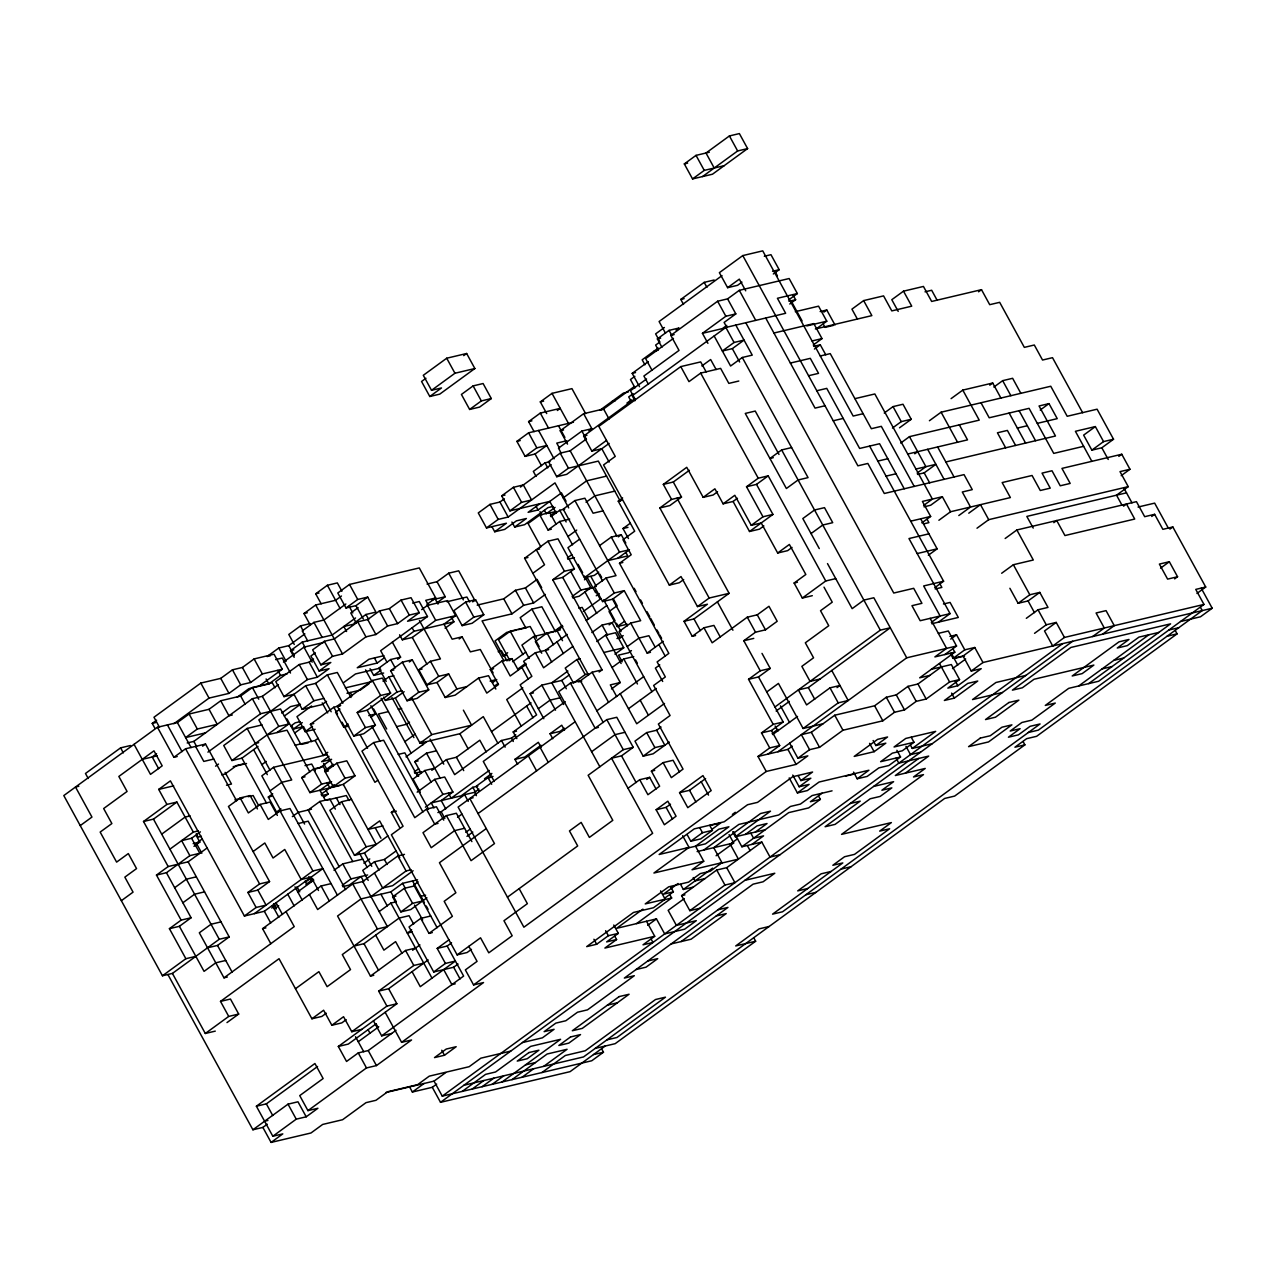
<?xml version="1.0" encoding="UTF-8"?>
<svg xmlns="http://www.w3.org/2000/svg" width="1276" height="1276" viewBox="0 0 1276 1276"><rect width="100%" height="100%" fill="white"/><g stroke="black" fill="none" stroke-linecap="round" stroke-linejoin="round"><path stroke-width="1.5" d="M714.225 168.033L705.995 153.008L729.409 135.942L739.378 133.581L747.608 148.59L712.486 174.206L692.549 178.927L684.319 163.918L696.026 155.369L709.328 152.227M429.789 396.501L439.741 394.14L474.863 368.525L466.649 353.5L446.712 358.221L423.297 375.303L431.527 390.312L441.496 387.952L429.789 396.501L421.559 381.476L425.945 378.27M692.549 178.927L704.256 170.394L724.194 165.673M702.518 176.566L737.64 150.951L747.608 148.59M463.714 355.637L466.649 353.5M431.527 390.312L454.942 373.246L474.863 368.525M473.125 385.894L461.418 394.444L469.632 409.452L479.601 407.092L491.308 398.559L483.094 383.534L473.125 385.894L481.339 400.919L491.308 398.559M469.632 409.452L481.339 400.919M546.702 413.568L540.306 401.892L552.014 393.359L571.951 388.638L585.652 413.663M683.521 304.438L680.794 299.429L704.192 282.363L714.161 280.002M863.134 413.695L853.165 416.056L762.729 250.862L742.791 255.583L719.377 272.665L727.607 287.674L737.576 285.314L741.962 282.124M722.025 275.632L659.102 321.536L665.498 333.211M534.086 431.639L528.599 421.622L540.306 413.089L560.244 408.368L557.309 410.505M664.413 327.485L655.625 333.881L659.277 340.564M525.106 456.377L536.813 447.844L546.782 445.483L535.075 454.017L525.106 456.377L516.892 441.368L528.599 432.819L573.45 422.212M661.925 347.247L657.363 338.906L669.071 330.372L679.039 328.012L676.105 330.149M727.607 287.674L739.314 279.141L745.71 290.816M660.011 341.888L655.625 345.078L658.368 350.087M321.169 603.819L315.682 593.803L327.39 585.269L337.358 582.909L341.92 591.251M648.479 384.363L643.901 376.021L679.023 350.406L670.809 335.381L717.622 301.232L727.591 298.871L739.298 290.338L789.142 278.535L797.356 293.56L788.584 299.956M658.272 348.061L642.179 359.8L644.922 364.808M237.192 697.206L248.9 688.657L258.869 686.297L282.283 669.23L274.053 654.205L254.115 658.926L242.408 667.46L232.455 669.82L220.748 678.369L200.811 683.075L153.981 717.24L159.468 727.24M673.457 338.363L645.656 358.636L652.052 370.327M154.986 728.421L152.243 723.412L156.629 720.206M639.515 386.708L632.21 373.358L648.304 361.618M310.371 625.224L303.975 613.549L315.682 604.999L335.604 600.294L341.458 596.02M130.567 745.503L120.598 747.864L85.476 773.479L88.219 778.488M773.32 273.973L779.173 269.699L770.959 254.69L764.308 256.253M426.95 604.377L435.722 597.965L419.278 567.932L349.512 584.44L337.805 592.989L346.019 607.998L355.988 605.637L367.695 597.104L375.926 612.113L365.957 614.474L354.25 623.023M567.533 444.112L560.228 430.762L583.642 413.695L603.58 408.974L634.3 386.564M634.858 376.34L630.472 379.53L635.033 387.872M275.042 687.796L272.298 682.788L252.377 687.509L240.67 696.042L220.732 700.763L209.025 709.296L189.087 714.018L177.38 722.551L157.458 727.272L63.8 795.57L162.451 975.773L172.419 973.413L219.249 939.264L229.217 936.903L188.114 861.826L168.177 866.548L156.469 875.081L181.128 920.124L191.097 917.763L166.438 872.72L156.469 875.081M310.451 623.549L300.498 625.894L288.791 634.443L294.262 644.444M707.925 343.34L702.438 333.323L725.853 316.257L735.821 313.896L727.591 298.871M173.903 723.715L209.025 698.1L228.962 693.378L240.67 684.845L250.638 682.485L262.346 673.951L282.283 669.23M646.549 378.988L630.456 390.727L635.033 399.069M735.821 313.896L724.114 322.429L726.857 327.438M304.868 633.901L288.775 645.64L278.806 648.001L267.099 656.534L270.432 655.752M345.844 604.011L323.897 620.024L313.928 622.385L302.221 630.918L307.707 640.935M583.642 413.695L591.857 428.704L581.888 431.065L558.489 448.147L561.217 453.14M633.103 393.71L628.717 396.916L631.46 401.924M726.762 325.412L722.375 328.602L702.438 333.323M797.356 293.56L777.419 298.281L785.649 313.29L725.853 327.454L632.194 395.751L634.938 400.76M346.019 607.998L357.727 599.465L367.695 597.104M550.02 461.673L545.043 462.853L533.336 471.386L536.064 476.395M588.938 430.841L591.857 428.704M631.365 399.882L626.979 403.088L630.296 402.307M504.339 498.82L499.937 502.026L489.984 504.387L478.277 512.92L486.491 527.945L506.428 523.224L494.721 531.757L491.978 526.749M501.691 495.854L513.399 487.304L523.351 484.944L531.582 499.969L521.613 502.329L509.906 510.863L501.691 495.854L505.009 495.056M586.274 439.056L570.181 450.795L560.212 453.155L548.505 461.689L556.735 476.714L566.703 474.353L609.13 443.41M609.13 462.087L601.809 448.737L591.857 451.098L583.626 436.089L634.842 398.734M294.166 657.331L290.513 650.648L302.221 642.115L332.127 635.033L355.526 617.967M706.17 371.906L700.683 361.906L680.762 366.611L598.811 426.375L615.255 456.409L603.548 464.958L669.326 585.094L679.279 582.733L683.681 579.527M520.433 487.081L551.152 464.671M156.613 753.797L152.227 757.003L158.623 768.678M283.463 662.069L303.959 647.139L323.881 642.418M358.093 607.647L350.772 612.974L356.259 622.991M209.025 709.296L217.239 724.305L197.317 729.027L185.61 737.576L205.532 732.855M412.611 603.101L419.262 601.522L427.476 616.547L407.554 621.252L419.262 612.719L411.031 597.71L401.063 600.071L389.355 608.604L379.403 610.965L367.695 619.498L357.727 621.859L334.312 638.941L324.343 641.286L312.636 649.835L320.866 664.844L330.819 662.483L319.112 671.032L310.897 656.008L315.284 652.802M701.88 365.941L710.652 359.545L716.139 369.546M734.067 342.462L722.36 350.996L732.328 348.635L744.036 340.102L734.067 342.462L725.853 327.454M260.527 685.914L268.837 683.952L280.529 675.403L287.18 673.84M789.764 304.007L795.618 299.732L792.875 294.724M187.189 742.967L193.84 741.388L252.361 698.706L262.33 696.345L278.423 684.606M313.545 658.99L309.159 662.18L299.19 664.541L275.776 681.623L284.006 696.632L293.959 694.288L302.189 709.296L322.126 704.575L326.512 701.385M486.491 527.945L498.198 519.396L508.167 517.035L554.996 482.886L568.697 507.912M556.735 476.714L568.442 468.18L598.332 461.099L620.264 501.149M591.857 451.098L606.483 440.427M80.244 825.604L91.952 817.071L75.507 787.037L78.825 786.255M157.458 727.272L173.887 757.306L185.594 748.773L205.532 744.052L236.586 800.786M738.804 381.03L728.835 383.39L720.621 368.381L700.683 373.102L688.976 381.636L680.762 366.611M202.613 746.189L205.532 744.052M539.812 503.781L528.105 512.33L538.073 509.969L561.472 492.887L566.05 501.229M320.866 664.844L332.558 656.311L342.526 653.95L365.941 636.868L375.91 634.523L387.617 625.974L397.586 623.613L409.293 615.08L419.262 612.719M735.805 325.093L752.25 355.127L742.281 357.487L730.59 366.021L714.145 335.987M427.045 584.073L437.014 581.712L448.721 573.179L458.69 570.819L475.135 600.852M511.915 522.043L514.659 527.036L526.366 518.503L516.397 520.863L504.69 529.396L494.721 531.757M207.908 752.138L260.591 713.715L280.513 708.993L288.743 724.018L277.036 732.552M284.006 696.632L307.404 679.566L317.373 677.205L329.08 668.672L319.112 671.032M198.322 830.915L193.33 832.096L176.886 802.062L166.917 804.406L158.702 789.397L170.41 780.864L244.402 916.008L264.339 911.287L322.876 868.605L312.907 870.966L254.371 913.648M262.09 724.896L247.145 728.437L223.731 745.503L231.945 760.528L241.914 758.167L258.007 746.428M351.012 697.509L337.311 672.484L327.342 674.845L315.635 683.378L305.666 685.738L258.853 719.887L291.726 779.955L281.773 782.316L270.065 790.865M556.161 524.308L549.765 512.617L539.796 514.978L528.089 523.527L540.88 546.878M563.21 497.911L586.625 480.829L606.563 476.108M555.076 507.385L546.288 513.781L544.469 510.448M823.865 312.126L826.784 310.004L835.014 325.013M421.638 609.609L427.492 605.35L447.429 600.629L455.644 615.638L443.936 624.187L452.167 639.196L462.119 636.836L470.35 651.861L480.318 649.5L493.11 672.851M550.403 515.695L556.256 511.421L547.946 513.399M281.709 713.045L290.481 706.633L300.45 704.272L284.357 716.011M550.961 516.668L559.733 510.272L564.71 509.092M603.07 510.863L593.101 513.223L584.886 498.214L574.918 500.575L563.21 509.108L602.495 580.851M436.456 603.133L445.228 596.737L437.014 581.712M215.58 766.174L218.515 764.053M816.544 328.666L826.784 321.201L818.57 306.176L795.315 311.679M168.177 866.548L143.518 821.489L166.917 804.406M427.476 616.547L380.663 650.696L387.059 662.372M231.945 760.528L278.774 726.379L288.743 724.018M302.189 709.296L313.896 700.763L323.865 698.403M539.796 514.978L548.026 530.003L559.733 521.469L569.702 519.109M586.067 502.25L594.855 495.854L614.777 491.132M898.192 311.376L891.796 299.7L903.504 291.167L911.734 306.176L891.796 310.897L883.566 295.888L863.645 300.594L851.937 309.143L857.408 319.144M143.518 821.489L153.471 819.128L176.886 802.062M311.599 705.963L296.973 716.634L305.187 731.658L315.156 729.298M343.802 682.485L355.51 673.951L380.423 668.05M399.595 634.794L402.339 639.802L414.03 631.253L453.905 621.827L451.162 616.818M290.848 726.012L295.234 722.822L300.211 721.642M383.901 655.689L368.955 659.229L357.248 667.763L377.186 663.057L384.491 657.714M402.339 639.802L412.292 637.442L435.706 620.359L455.644 615.638M813.243 345.014L822.015 338.603L813.801 323.594L773.942 333.02M588.555 675.068L524.611 558.266L548.01 541.199L557.979 538.839L574.423 568.873L562.716 577.406L552.747 579.767L602.081 669.868L599.162 672.005M465.612 602.081L453.905 610.63L462.135 625.639L472.104 623.278L483.811 614.745L475.581 599.72L465.612 602.081L473.843 617.106L483.811 614.745M291.662 725.661L293.496 728.995L302.268 722.599M814.423 349.05L820.277 344.791L825.763 354.792M392.37 642.147L400.584 657.172L390.615 659.533L378.908 668.066L386.213 681.416M472.662 601.857L475.581 599.72M294.676 733.046L303.465 726.634L311.679 741.659M370.04 668.736L373.693 675.403L381.014 670.075M397.665 659.309L400.584 657.172M333.243 766.031L310.403 724.321L333.818 707.239L340.469 705.66M567.948 536.478L576.736 530.082M161.701 834.153L185.116 817.071L190.092 815.89M375.415 725.215L363.708 733.748L353.739 736.108L337.295 706.075L372.417 680.459L382.385 678.098L390.6 693.123L367.185 710.19L357.216 712.55L365.446 727.575L375.415 725.215L367.185 710.19M627.999 788.249L639.707 779.7L647.921 794.725L659.628 786.191L651.398 771.167L663.105 762.633L671.335 777.642L683.043 769.109L658.368 724.066L670.075 715.517L653.631 685.483L665.338 676.95L657.124 661.925L668.831 653.392L619.498 563.29L631.205 554.757L622.991 539.732L634.698 531.199L618.254 501.165L622.64 497.959M369.035 683.729L360.247 690.125L346.96 693.267M445.117 628.223L453.905 621.827M305.187 731.658L312.508 726.315M261.851 764.643L266.237 761.437M390.615 670.729L402.323 662.196L412.292 659.836L428.736 689.869L417.029 698.403L407.06 700.763L390.615 670.729L393.933 669.948M339.942 709.057L335.556 712.263L343.77 727.272L348.763 726.092M383.023 681.177L388.877 676.902L393.853 675.722M409.357 661.973L412.292 659.836M532.826 573.291L544.533 564.758L536.303 549.733L539.636 548.951M579.655 539.142L567.948 547.675L584.392 577.709L594.361 575.348L598.747 572.142M462.135 625.639L473.843 617.106M477.16 605.127L503.749 598.827L515.456 590.294L525.409 587.933L537.116 579.4L541.694 587.742M326.704 754.722L273.543 767.307L261.835 775.84L281.023 810.882M663.329 484.386L673.297 482.025L681.512 497.05L671.559 499.41L663.329 484.386L686.743 467.319L703.188 497.353L713.156 494.992L717.543 491.786M295.219 745.216L315.156 740.495L318.091 738.357M567.389 557.899L571.776 554.693M169.915 849.162L193.33 832.096M257.433 808.92L250.128 795.57L240.159 797.931L228.452 806.48L269.555 881.557L257.848 890.09L247.895 892.45L256.109 907.475L266.078 905.115L257.848 890.09M357.216 712.55L380.631 695.484L390.6 693.123M673.297 482.025L689.391 470.286M459.2 638.973L462.119 636.836M466.856 686.6L456.888 688.96L448.673 673.951L436.966 682.485L426.997 684.845L418.767 669.836L430.475 661.287L440.443 658.926L419.437 620.551M191.591 838.268L199.822 853.277L189.853 855.638L181.623 840.629L191.591 838.268L200.38 831.856M343.77 727.272L348.173 724.066M383.566 697.127L385.384 700.46L397.091 691.927L402.084 690.747M552.747 579.767L564.455 571.233L574.423 568.873M599.576 545.618L611.284 537.084L621.252 534.724L625.814 543.066M628.478 538.552L622.991 528.535L630.312 523.208M197.812 842.176L202.198 838.986M385.384 700.46L395.353 698.1L404.141 691.704M503.988 660.968L482.057 620.918L511.963 613.852L523.67 605.303L533.639 602.942L545.346 594.409M193.968 846.355L199.822 842.08L196.169 835.413M371.029 717.224L375.415 714.018L370.853 705.676M618.318 536.861L621.252 534.724M121.348 900.697L133.055 892.147L124.841 877.138L136.548 868.605L128.318 853.58L116.61 862.113L100.166 832.08L111.873 823.546L103.659 808.537L127.074 791.455L118.843 776.446L153.965 750.83L162.196 765.839L150.488 774.372L134.044 744.339M677.046 498.214L729.106 593.324L709.169 598.045L659.851 507.944L671.559 499.41M327.772 752.314L323.37 755.504L315.156 740.495M279.859 811.265L276.541 812.062L268.327 797.037L272.713 793.832M166.438 872.72L189.853 855.638M277.355 815.412L270.049 802.062L260.081 804.422L248.373 812.956L240.159 797.931M353.739 736.108L365.446 727.575M681.512 497.05L669.804 505.583L659.851 507.944M328.953 756.349L321.632 761.692L331.601 759.332L319.893 767.865L313.258 769.444M426.997 684.845L438.705 676.312L448.673 673.951M555.57 631.795L541.869 606.77L531.901 609.13L520.193 617.664L525.68 627.68M339.815 785.538L309.924 792.619L301.694 777.61L313.402 769.061L323.37 766.701L326.114 771.709M407.06 700.763L418.767 692.23L428.736 689.869M188.114 861.826L207.127 847.95M536.542 638.191L530.146 626.5L510.225 631.221L498.517 639.755L509.475 659.788M584.392 577.709L619.514 552.093L629.467 549.733L617.759 558.282M978.564 291.805L981.499 289.668L989.713 304.677L999.682 302.332L1024.341 347.375L1034.31 345.014L1042.54 360.039L1052.509 357.679L1082.654 412.738M584.472 579.814L587.407 577.677M324.567 770.752L333.339 764.34M325.109 771.725L336.816 763.192L346.785 760.831L354.999 775.84L343.292 784.389L333.323 786.734L325.109 771.725L328.426 770.943M703.188 497.353L714.895 488.804L723.109 503.829L733.078 501.468L737.464 498.262M276.541 812.062L280.927 808.856M572.126 596.466L580.915 590.07L590.868 587.71L584.488 576.034M174.653 887.729L186.36 879.196L196.329 876.835M337.486 895.305L289.987 808.537L280.018 810.898L268.311 819.431L260.081 804.422M422.914 811.983L383.629 740.224L373.661 742.584L361.953 751.133L403.072 826.21L391.365 834.743L457.127 954.879L467.096 952.518L471.482 949.328M309.924 792.619L321.632 784.086L331.601 781.725L319.893 790.259L325.364 800.275M590.868 587.71L579.16 596.243L572.525 597.822M574.918 500.575L616.021 575.651L606.052 578.012L594.345 586.545L602.575 601.57L612.544 599.21L624.235 590.66L640.68 620.694L630.727 623.055L619.019 631.604L651.892 691.672M791.614 447.589L781.646 449.934L769.938 458.483L773.272 457.685M409.516 722.136L406.597 724.274L396.629 726.634M436.966 682.485L445.18 697.509L456.888 688.96M516.716 630.025L506.747 632.386L495.04 640.919L503.254 655.944L507.657 652.738M562.333 625.415L553.561 631.827L533.623 636.533L521.916 645.082L529.221 658.432M495.838 689.056L488.533 675.706L478.564 678.066L455.149 695.149L445.18 697.509M478.564 678.066L486.778 693.091L498.485 684.542L490.271 669.533L501.978 661L511.947 658.639L518.343 670.315M321.074 794.31L334.248 784.692M292.363 816.624L298.201 812.349L311.504 809.207M333.323 786.734L345.03 778.2L354.999 775.84M596.259 595.764L599.194 593.627M723.109 503.829L734.817 495.295L751.261 525.329L761.23 522.969L777.674 553.002L787.643 550.642L792.029 547.436M746.524 486.746L756.493 484.386L772.937 514.419L762.968 516.78L746.524 486.746L758.231 478.213L768.2 475.852L825.747 580.979L835.716 578.618M509.012 660.761L511.947 658.639M560.355 629.881L547.069 633.024L535.362 641.557L541.758 653.232M323.721 797.277L328.107 794.087L326.289 790.737M335.333 809.112L329.846 799.095L319.877 801.456L308.17 809.989L339.241 866.723M512.585 661.702L525.76 652.1M182.883 902.754L194.59 894.221L204.559 891.86M253.111 851.523L264.818 842.989L273.048 857.998L284.755 849.465L301.2 879.499L311.169 877.138L318.474 890.488M756.493 484.386L768.2 475.852M556.033 630.807L561.887 626.548M404.843 741.659L415.083 734.178M562.875 626.388L557.022 630.663L562.509 640.68M583.371 611.443L600.932 598.651M602.575 601.57L614.282 593.021L624.235 590.66M492.361 682.724L496.763 679.534L490.112 681.097M548.632 649.612L535.346 652.754L523.639 661.287L531.869 676.312L520.161 684.845L536.606 714.879L513.191 731.961L516.844 738.629M495.024 685.706L497.943 683.569M518.423 668.64L525.744 663.297M526.286 664.27L510.193 676.009L501.978 661M567.262 634.395L545.315 650.393L551.71 662.069M586.29 620.519L606.77 605.574M395.353 698.1L420.027 743.158L431.735 734.609L471.594 725.183L463.379 710.158M351.522 799.398L341.553 801.759L329.846 810.292L354.505 855.351L364.473 852.99L387.888 835.908M195.834 956.346L185.865 958.707L169.421 928.673L181.128 920.124M406.023 756.891L426.519 741.962M377.856 780.194L374.937 782.316L342.048 722.248M616.372 606.228L609.051 611.571L617.281 626.58L627.25 624.219M169.421 928.673L179.39 926.312L191.097 917.763M884.252 413.025L893.025 406.613L902.993 404.253L911.223 419.278L899.516 427.811M421.192 773.368L414.796 761.692L426.503 753.159L436.472 750.798M572.844 646.422L543.576 667.779L535.346 652.754M591.857 632.545L602.097 625.08L612.065 622.72L620.295 637.745L623.214 635.607M420.027 743.158L459.886 733.716L483.301 716.634L497.911 743.334M522.809 687.828L506.716 699.567L521.326 726.267M609.146 624.857L615 620.583M247.895 892.45L259.586 883.917L269.555 881.557M669.326 585.094L681.017 576.545L697.462 606.578L707.43 604.218L684.016 621.3L692.246 636.325L695.564 635.528M751.261 525.329L762.968 516.78M414.253 771.916L418.64 768.71M596.785 641.525L605.574 635.113L615.542 632.752L623.757 647.777L614.984 654.173M617.281 626.58L624.602 621.237M733.078 501.468L749.522 531.502L772.937 514.419M892.466 428.034L901.255 421.638L911.223 419.278M434.733 768.168L424.764 770.529L413.057 779.062L420.362 792.412M543.815 718.707L530.114 693.681L541.822 685.148L561.759 680.427L569.08 675.1M580.261 658.751L576.943 659.533L565.236 668.066L573.466 683.091L585.174 674.557L588.491 673.76M763.877 525.935L759.491 529.141L749.522 531.502M431.798 770.305L446.44 759.635L456.409 757.274L479.808 740.192L486.204 751.883M567.884 671.048L551.79 682.788L563.673 704.48M491.515 731.658L531.023 702.837M951.083 398.638L962.79 390.105L992.696 383.023L1000.91 398.048M162.451 975.773L185.865 958.707M244.402 916.008L256.109 907.475M417.156 792.173L434.717 779.365L444.686 777.004L452.916 792.029L441.209 800.562L445.771 808.904M399.595 827.374L391.365 812.349L394.3 810.228M929.407 420.729L941.114 412.196L1050.754 386.245L1067.199 416.279L1097.089 409.197L1113.533 439.231L1101.826 447.78L1091.857 450.141L1083.643 435.116L1095.35 426.583L1103.565 441.592L1113.533 439.231M602.081 669.868L592.112 672.229L580.405 680.762L570.436 683.123L558.729 691.672L599.848 766.748M900.697 443.059L909.469 436.647L979.234 420.139L962.79 390.105M538.344 708.706L550.052 700.157L560.02 697.812M207.541 947.797L217.51 945.436L229.217 936.903M627.234 646.613L638.941 638.08L648.91 635.719L655.306 647.395M306.32 881.461L310.706 878.271M271.74 908.049L276.126 904.843M515.839 734.928L511.453 738.134L501.484 740.495L454.655 774.644L446.44 759.635M989.777 385.161L992.696 383.023M305.953 884.475L313.258 879.148M274.308 908.927L278.694 905.737M297.723 891.86L313.816 880.121M631.445 650.616L628.51 652.754L618.541 655.114L622.194 661.797M993.876 387.075L1002.665 380.663L1012.634 378.302L1020.848 393.327M334.025 870.28L342.797 863.884L362.735 859.163M354.505 855.351L366.212 846.801L376.181 844.457L343.292 784.389M565.22 701.656L483.285 761.421L494.243 781.454M612.049 667.507L623.757 658.974L633.725 656.614M697.462 606.578L709.169 598.045M425.386 807.182L442.947 794.39L452.916 792.029M270.815 943.682L262.585 928.673L321.121 885.975L331.09 883.614M443.761 820.133L436.44 806.783L426.487 809.144L414.78 817.677L373.661 742.584M777.674 553.002L789.381 544.453L805.826 574.487L794.119 583.036L802.333 598.045L812.302 595.685M914.764 453.793L917.699 451.672M630.727 623.055L647.155 653.089L663.265 641.35M684.016 621.3L693.985 618.94L729.106 593.324M811.058 533.559L822.765 525.026L832.718 522.666L824.503 507.657L814.535 510.001L802.827 518.55L819.272 548.584M489.218 770.449L451.178 798.202L448.434 793.193M363.915 863.214L369.769 858.939M477.83 786.128L472.838 787.308L461.146 795.841L431.24 802.923L433.984 807.931M491.866 773.431L484.545 778.775L491.196 777.196M437.875 812.541L441.193 811.759L464.608 794.677L474.576 792.316L478.963 789.126M493.015 776.43L488.022 777.61L476.315 786.144L479.058 791.152M342.239 885.305L351.028 878.893L367.632 874.969M396.102 850.933L384.395 859.466L374.442 861.826L362.735 870.36L368.206 880.376M517.657 764.372L514.914 759.364L538.328 742.297L541.072 747.305M552.779 738.756L550.036 733.748L561.743 725.215L564.486 730.223M611.491 688.928L620.264 682.532L562.716 577.406M540.976 745.264L524.883 757.003L514.914 759.364M564.391 728.197L560.005 731.403L550.036 733.748M220.987 921.894L211.034 924.255L199.327 932.788L223.986 977.831L294.23 926.615L285.999 911.59M404.492 854.378L397.841 855.941L362.719 881.557L352.75 883.917L317.644 909.533L309.414 894.524M471.897 841.618L456.377 813.259L446.409 815.619L422.994 832.686L431.224 847.711L454.623 830.628L464.592 828.268M575.173 721.706L458.116 807.07L523.894 927.205L652.658 833.292L611.555 758.215L621.524 755.855L633.215 747.321L616.786 717.287L606.818 719.632L478.037 813.562M692.246 636.325L703.953 627.776L713.922 625.415L720.318 637.107M917.141 473.093L925.913 466.681L909.469 436.647M596.849 710.796L643.678 676.647M659.772 664.908L655.385 668.114L662.691 681.464M917.524 474.433L924.175 472.87L935.882 464.32L915.945 469.042M457.558 817.294L461.944 814.104M220.509 1001.389L230.462 999.028L238.692 1014.053L228.723 1016.414L220.509 1001.389L279.029 958.707L311.918 1018.774L321.887 1016.414L326.273 1013.208M761.995 653.392L770.21 668.417L760.241 670.777L743.812 640.743L755.504 632.194L765.472 629.834L777.18 621.3L768.965 606.291L757.258 614.825L747.289 617.185L712.168 642.801L703.953 627.776M370.949 896.581L406.071 870.966L411.047 869.785M628.494 708.738L656.295 688.466M1040.227 410.027L1049 403.615L1057.23 418.64L1037.292 423.361M413.105 870.742L392.625 885.688L382.656 888.032L374.426 873.023M465.788 832.319L470.174 829.113M373.772 975.295L370.455 976.076L337.566 916.008L360.98 898.942L390.871 891.86L402.578 883.327L417.539 879.786M466.968 836.354L472.822 832.096M923.617 505.471L932.389 499.075L874.842 393.965L854.904 398.67M172.419 973.413L205.308 1033.48L228.723 1016.414M426.902 897.794L410.808 909.533L400.839 911.893L392.609 896.884L404.317 888.335L414.285 885.975L437.126 927.7M486.268 828.571L439.438 862.72L455.883 892.753L444.176 901.303L452.39 916.312L428.991 933.394L420.761 918.369L409.054 926.918L433.712 971.961L453.65 967.24L458.036 964.034M591.617 751.739L615.032 734.657L625.001 732.296M802.333 598.045L825.747 580.979M1121.205 475.677L1129.978 469.265L1121.764 454.256L1061.951 468.404L1070.181 483.429L1060.212 485.789L1051.998 470.764L1042.029 473.125L1050.244 488.15L1040.275 490.494L1032.061 475.485L1002.154 482.567L1010.385 497.576L950.572 511.74L942.358 496.715L930.651 505.248L924.015 506.827M413.743 885.002L418.129 881.812M226.984 1022.586L238.692 1014.053M379.163 911.59L390.871 903.057L395.863 901.877M664.509 703.475L636.708 723.763L620.264 693.729M921.862 522.857L930.651 516.445L922.42 501.436L942.358 496.715M295.474 988.74L318.888 971.658L327.119 986.683L350.517 969.6L342.303 954.576L377.425 928.976L387.394 926.615L362.719 881.557M400.839 911.893L412.547 903.36L422.5 901M633.215 747.321L623.262 749.666L588.14 775.282L612.799 820.34L589.384 837.407L581.17 822.398L569.463 830.931L577.677 845.956L507.449 897.172M661.032 727.033L656.63 730.239L646.661 732.599L634.97 741.133L643.184 756.158L653.153 753.797L669.246 742.058M938.881 520.273L950.572 511.74M354.01 946.042L363.979 943.682L399.101 918.066L409.054 915.705L413.631 924.063M958.802 515.552L970.51 507.019L962.295 491.994L972.264 489.633L964.034 474.624L884.3 493.493L867.855 463.459L857.887 465.82L742.791 255.583M968.771 513.191L980.478 504.658L988.709 519.667L1128.239 486.65L1120.009 471.626L1129.978 469.265M643.184 756.158L654.891 747.608L664.86 745.248L656.63 730.239M748.549 679.31L758.502 676.95L783.177 722.009L773.208 724.353L748.549 679.31L760.241 670.777M411.701 929.885L407.315 933.091L412.292 931.911M758.502 676.95L770.21 668.417M928.338 555.251L937.126 548.84L920.682 518.806M977.001 528.216L988.709 519.667M311.918 1018.774L323.625 1010.225L331.84 1025.25L341.809 1022.889L346.211 1019.683M370.455 976.076L405.577 950.46L415.545 948.1M1091.857 450.141L1103.565 441.592M412.611 950.237L419.932 944.91M646.741 779.476L649.659 777.355L656.055 789.031M766.732 691.975L778.44 683.426L803.098 728.484L823.036 723.763M331.84 1025.25L343.547 1016.717L351.777 1031.726L361.746 1029.365M378.669 991.101L388.638 988.74L396.868 1003.749L386.899 1006.11L378.669 991.101L413.791 965.485L423.76 963.125M412.052 971.658L420.267 986.683L455.388 961.067L445.42 963.428L437.205 948.403L448.913 939.87M934.814 587.646L943.602 581.234L869.61 446.09M1005.153 538.504L1016.86 529.971L1136.453 501.659L1144.684 516.684L1154.636 514.324L1162.867 529.333L1172.835 526.972L1205.724 587.04L1196.936 593.452M388.638 988.74L428.146 959.919M437.205 948.403L447.174 946.042L451.56 942.852M774.947 706.984L880.312 630.137L890.281 627.776L808.33 687.557L798.361 689.901L806.591 704.926L830.006 687.844L839.959 685.483L837.04 687.62M1118.829 456.393L1121.764 454.256M776.143 711.035L789.302 701.417M351.777 1031.726L386.899 1006.11M433.712 971.961L445.42 963.428M457.127 954.879L480.542 937.812L488.772 952.821L512.186 935.755L503.956 920.73L527.371 903.663L519.157 888.638M656.135 809.734L667.842 801.2L676.073 816.225L664.365 824.759L656.135 809.734L666.104 807.373L670.506 804.183M679.55 792.667L702.964 775.585L711.195 790.61L687.78 807.676L679.55 792.667L689.519 790.307L705.612 778.567M761.501 732.903L771.47 730.542L779.684 745.551L769.715 747.911L761.501 732.903L773.208 724.353M1053.801 522.666L1056.719 520.528L1064.95 535.553L1134.715 519.045L1126.485 504.02L1123.566 506.157M256.38 1106.212L314.917 1063.514L323.131 1078.539L299.732 1095.605L307.947 1110.63L317.915 1108.27L306.208 1116.803L296.239 1119.164L272.825 1136.246L256.38 1106.212L266.349 1103.852L317.565 1066.497M396.023 1030.29L368.222 1050.563L358.253 1052.923L346.546 1061.457L338.331 1046.448L396.868 1003.749M771.47 730.542L783.177 722.009M772.108 733.604L777.961 729.346M376.101 1023.815L348.3 1044.087L338.331 1046.448M772.65 734.577L797.532 716.442M931.336 622.385L940.109 615.989L923.664 585.955L943.602 581.234M358.269 1041.726L378.749 1026.781M1001.66 573.259L1013.367 564.726L1033.305 560.005L1016.86 529.971M938.37 622.162L950.078 613.628L908.975 538.552L928.896 533.831M789.653 743.19L797.883 758.215L807.836 755.855L796.128 764.388L766.238 771.47L758.008 756.461L769.715 747.911M1128.239 486.65L1116.532 495.184L1122.003 505.2M167.938 974.593L252.903 1129.77L288.025 1104.155L297.978 1101.794L306.208 1116.803M373.453 1020.832L381.668 1035.841L463.619 976.076L447.174 946.042M767.977 754.1L779.684 745.551M803.098 728.484L838.22 702.869L848.189 700.508L831.745 670.474M252.903 1129.77L262.872 1127.41L267.258 1124.204M777.945 751.739L906.726 657.81L956.553 646.023L948.323 630.998L938.37 633.359M758.008 756.461L787.914 749.379L792.3 746.173M931.4 669.278L951.338 664.557L959.552 679.582L949.583 681.942L926.169 699.009L916.2 701.369L904.509 709.903L894.54 712.263L882.832 720.812L842.957 730.239L819.543 747.321L809.59 749.682L801.36 734.657L811.329 732.296L834.743 715.23L874.602 705.788L886.31 697.254L896.278 694.894L907.986 686.36L917.954 684L941.369 666.917M468.834 946.345L477.065 961.37L465.357 969.904L473.571 984.913L766.238 771.47M950.7 639.101L956.553 634.826L964.784 649.835L974.752 647.49L982.967 662.499L1212.2 608.237L1201.242 588.22M307.947 1110.63L366.483 1067.932L376.452 1065.588L411.558 1039.972L401.605 1042.332L385.161 1012.299M401.605 1042.332L483.54 982.552L473.571 984.913M262.872 1127.41L271.086 1142.419L282.793 1133.885L272.825 1136.246M797.883 758.215L809.59 749.682M944.846 654.556L956.553 646.023M687.126 834.568L690.779 841.235L702.486 832.702L712.455 830.341L709.711 825.333M1009.874 588.284L1018.104 603.293L1029.812 594.76L1039.78 592.399L1047.995 607.408L1038.026 609.769L1026.319 618.318M711.896 829.368L720.685 822.956L710.716 825.317M732.392 814.423L735.311 812.286M952.981 648.862L954.815 652.195L919.693 677.811L929.662 675.451M682.644 835.732L689.04 847.408L653.918 873.023L703.746 861.236L695.532 846.211L718.946 829.145L728.915 826.784L705.5 843.851L685.563 848.572M712.455 830.341L700.747 838.874L690.779 841.235M1018.104 603.293L1028.073 600.932L1039.78 592.399M950.333 653.376L953.076 658.384L964.784 649.835M1151.718 516.461L1154.636 514.324M953.076 658.384L963.045 656.024L974.752 647.49M703.762 850.039L738.884 824.424L778.743 814.981L790.45 806.448L800.419 804.087L812.126 795.554L832.064 790.833M952.518 668.608L965.693 659.006M798.138 775.569L800.881 780.577L812.589 772.028L792.651 776.749L757.545 802.365L747.577 804.725L724.162 821.792L694.256 828.874L659.134 854.489L689.04 847.408M792.747 775.074L799.143 786.75L810.85 778.216L800.881 780.577M732.663 831.777L735.391 836.785L770.513 811.169L760.544 813.53L713.731 847.679L721.945 862.688L710.238 871.237L700.269 873.597L688.562 882.131L668.64 886.852L645.225 903.918L665.147 899.197L660.585 890.855M703.746 861.236L692.039 869.769L721.945 862.688M789.19 777.913L797.404 792.922L809.112 784.389L799.143 786.75M731.642 843.053L737.496 838.779M642.929 909.134L616.595 928.338L656.454 918.895L664.684 933.92L684.622 929.199L696.329 920.666L676.392 925.387L668.161 910.362L684.271 898.623M678.05 883.518L663.424 894.189L673.393 891.828L670.65 886.82M716.091 855.765L733.652 842.957L729.09 834.616M745.359 834.424L757.067 825.875L767.035 823.53L755.328 832.064M444.479 1055.252L456.186 1046.703L446.217 1049.063L434.51 1057.597L444.479 1055.252L441.735 1050.244M665.147 899.197L653.456 907.746L633.518 912.452L586.689 946.617L596.658 944.256L608.365 935.707L618.334 933.362L613.756 925.02M959.552 679.582L947.845 688.115L957.813 685.754L981.228 668.672L971.259 671.032L963.045 656.024M971.259 671.032L982.967 662.499M1169.901 529.109L1172.835 526.972M664.605 898.224L673.393 891.828M618.334 933.362L606.626 941.895L616.595 939.535L614.761 936.201M875.862 745.519L887.57 736.986L877.617 739.346L854.202 756.413L874.124 751.692L885.831 743.158L875.862 745.519L873.135 740.511M636.533 923.617L671.654 898.001L669.82 894.667M680.618 884.459L683.346 889.468L712.614 868.127M733.668 831.761L741.882 846.77L788.712 812.621L808.649 807.915L820.356 799.366L818.522 796.033M1034.549 633.327L1046.256 624.793L1056.225 622.433L1064.439 637.442L1203.97 604.425L1195.756 589.4L1205.724 587.04M616.595 939.535L604.888 948.068L654.716 936.281L646.501 921.256M409.628 1087.008L412.371 1092.017L424.079 1083.483M699.806 908.305L689.837 910.665L681.607 895.64L716.729 870.025L726.698 867.68L761.82 842.064L770.034 857.073L780.003 854.713M751.851 844.425L763.558 835.876L753.59 838.236L750.846 833.228M822.095 793.193L810.388 801.727L820.356 799.366M1056.225 622.433L1044.518 630.966L1052.732 645.991L1064.439 637.442M954.336 698.116L977.751 681.033L967.782 683.394L944.368 700.476L954.336 698.116L951.593 693.107M385.862 1092.527L434.031 1081.123L445.739 1072.59M647.682 925.307L656.454 918.895M412.371 1092.017L432.293 1087.296L436.695 1084.106M853.548 772.108L857.201 778.775L868.908 770.241L819.08 782.029L807.373 790.562L797.404 792.922M911.255 737.257L913.999 742.265L902.292 750.798L892.323 753.159L880.615 761.692L900.553 756.987L896.9 750.304M654.716 936.281L643.008 944.814L652.977 942.454L651.143 939.12M689.837 910.665L724.959 885.05L734.928 882.689L726.698 867.68M900.553 756.987L888.846 765.52L878.877 767.881L867.17 776.414L857.201 778.775M910.426 745.104L912.26 748.438L935.675 731.371L905.769 738.437L894.061 746.986L913.999 742.265M1160.57 568.139L1169.342 561.727L1177.557 576.752L1174.638 578.889M434.031 1081.123L442.262 1096.132L1062.701 643.63M432.293 1087.296L440.523 1102.32L1072.669 641.27M462.199 1091.427L485.614 1074.344L495.566 1071.984L530.688 1046.368L560.595 1039.302L502.058 1081.984M918.736 758.438L895.337 775.521L925.228 768.439L913.52 776.972L923.489 774.612L841.554 834.376L891.382 822.589L879.674 831.123L889.643 828.762L854.521 854.378L844.553 856.738L832.845 865.272L842.814 862.927L772.57 914.142L782.539 911.782L1040.084 723.955L1030.115 726.315L1018.408 734.848L1008.439 737.209L1020.146 728.676L1010.177 731.036L1021.885 722.487L1031.853 720.127L1055.268 703.06L1045.299 705.421L1068.714 688.338L1098.62 681.256L1203.97 604.425M472.168 1089.066L483.859 1080.517M905.29 773.16L928.705 756.078L898.814 763.16L896.071 758.151M1092.607 636.549L1104.314 628.015L1096.084 612.99L1106.053 610.63L1114.267 625.655L1102.56 634.188M482.121 1086.705L493.828 1078.172M681.129 941.56L727.958 907.411L717.989 909.772M492.089 1084.345L503.797 1075.812M512.027 1079.624L547.149 1054.008L567.086 1049.287L543.672 1066.369M521.996 1077.263L533.703 1068.73M541.933 1072.542L565.348 1055.475L585.269 1050.754L655.513 999.523L665.482 997.162L583.531 1056.927L463.938 1085.238M1078.683 685.978L1148.926 634.746M1088.651 683.617L1170.586 623.852L1070.931 647.442L1012.394 690.141L1022.363 687.78L1034.07 679.247L1093.867 665.083L1082.16 673.616L1072.191 675.977L1119.02 641.828L1128.989 639.467L1117.282 648.017L1127.25 645.656L1138.958 637.107L1158.895 632.402M605.207 1046.033L570.085 1071.649L440.523 1102.32M601.634 1048.872L603.468 1052.222L591.761 1060.755L442.262 1096.132M753.829 937.892L755.647 941.225L615.176 1043.672L595.238 1048.393M1023.065 741.515L1024.899 744.849L954.655 796.08L944.687 798.441L616.914 1037.5L606.945 1039.86M1175.26 630.519L1177.078 633.853L1036.606 736.316L1026.638 738.676L1014.93 747.21L1024.899 744.849M1212.2 608.237L1200.493 616.786L1180.555 621.492M684.319 163.918L687.652 163.121M772.538 271.278L779.173 269.699M680.794 299.429L684.111 298.648M788.967 301.311L795.618 299.732M670.809 335.381L674.127 334.599M657.363 338.906L660.681 338.124M903.504 291.167L923.441 286.446L931.655 301.455L981.499 289.668M820.149 311.567L826.784 310.004M653.886 351.267L657.204 350.469M925.02 291.837L931.671 290.258L937.142 300.275M806.847 325.906L826.784 321.201M815.38 328.985L871.859 315.619L863.645 300.594M833.356 325.412L825.046 327.374L823.211 324.04M632.21 373.358L635.528 372.576M540.306 401.892L543.64 401.111M812.062 340.963L822.015 338.603M813.641 346.354L820.277 344.791M628.494 391.876L623.517 393.056L600.103 410.122L603.42 409.341M611.81 401.589L615.128 400.808M528.599 421.622L531.917 420.841M790.37 363.054L810.308 358.349L818.538 373.358L808.569 375.718M820.277 355.988L830.245 353.627L871.348 428.704L881.317 426.344L914.206 486.411M560.228 430.762L563.545 429.98M516.892 441.368L520.209 440.571M583.626 436.089L586.944 435.291M566.719 440.762L556.751 443.123L559.494 448.131M816.784 390.743L826.752 388.382L859.641 448.45L879.579 443.729L904.237 488.772M825.014 405.752L815.045 408.113L765.712 318.011M833.228 420.777L843.197 418.416M509.906 510.863L549.765 501.42L556.161 513.111M553.018 506.428L548.026 507.609L524.627 524.675L514.659 527.036M618.254 501.165L621.572 500.383M1049 403.615L1039.047 405.975L1055.475 436.009L945.851 461.96M548.026 530.003L551.344 529.221M315.682 593.803L319 593.021M877.824 461.099L887.793 458.738M907.73 454.033L967.527 439.869L959.313 424.86M1017.355 428.082L1027.324 425.721M622.991 528.535L627.967 527.355M524.611 558.266L527.929 557.484M303.975 613.549L307.293 612.751M886.054 476.123L896.023 473.763M1095.35 426.583L1075.413 431.304L1091.857 461.338M567.788 559.255L574.439 557.676M435.722 597.965L425.753 600.326L428.497 605.334M431.942 599.88L445.228 596.737M1083.643 446.313L1053.737 453.395L1029.078 408.336L989.203 417.778L980.989 402.753M607.807 560.627L627.728 555.921L625.91 552.572M446.967 601.746L466.904 597.024L469.648 602.033M353.787 624.139L343.834 626.5L346.562 631.508M619.498 563.29L622.816 562.509M290.513 650.648L293.831 649.867M275.632 659.596L282.283 658.033L290.497 673.042M585.588 589.64L593.898 587.678M910.713 521.166L930.651 516.445M923.92 523.814L928.912 522.634L927.078 519.3M578.857 608.189L582.175 607.408L588.571 619.083M518.375 629.626L526.685 627.664M152.243 723.412L155.56 722.631M1126.501 492.823L1026.829 516.413L1033.225 528.089M373.693 675.403L383.661 673.042M418.767 669.836L422.101 669.039M345.381 687.876L371.954 681.591L365.558 669.9M498.198 651.701L501.532 650.919L507.003 660.936M232.28 714.991L228.946 715.772L220.732 700.763M917.189 553.561L937.126 548.84M794.119 583.036L797.436 582.239M503.254 655.944L506.588 655.146M1138.033 507.05L1154.652 503.127L1168.353 528.152M616.962 638.526L620.295 637.745M490.271 669.533L493.589 668.752M337.295 706.075L340.612 705.293M142.258 759.364L157.203 755.823M603.819 652.499L623.757 647.777M310.403 724.321L313.736 723.524M267.067 734.912L287.004 730.191L309.845 771.9M173.887 757.306L177.22 756.524M293.496 728.995L303.465 726.634M368.78 715.597L375.415 714.018M388.398 711.625L378.43 713.986L386.66 728.995M398.367 709.265L401.685 708.483M255.359 743.445L258.677 742.664M647.155 653.089L650.489 652.307M213.762 759.06L203.793 761.421L195.563 746.412M935.212 588.986L941.863 587.423L940.029 584.073M301.567 744.386L308.202 742.807M743.812 640.743L753.765 638.383M578.443 681.91L581.76 681.129M530.114 693.681L533.448 692.9M245.008 763.542L236.698 765.504L224.991 774.038L221.673 774.835M233.221 766.669L246.523 763.526M158.702 789.397L173.648 785.856M943.442 604.011L950.078 602.432L958.308 617.456L931.719 623.741M620.264 682.532L610.311 684.893L616.691 696.568M305.028 765.616L311.679 764.053L315.331 770.72M950.078 613.628L920.171 620.71L911.957 605.685L921.926 603.325L913.696 588.316L893.758 593.037L745.774 322.732M1169.342 561.727L1159.374 564.088L1167.604 579.113L1177.557 576.752M226.506 785.218L231.482 784.038L225.086 772.363M398.192 754.419L404.843 752.856L417.635 776.207M301.694 777.61L305.028 776.813M513.191 731.961L516.509 731.164M234.88 799.861L243.174 797.899M248.166 796.718L253.142 795.538L258.629 805.555M414.796 761.692L418.129 760.911M268.327 797.037L271.644 796.256M949.918 636.405L956.553 634.826M598.428 727.384L595.11 728.181L570.436 683.123M414.636 773.256L421.287 771.693M321.472 795.65L328.107 794.087M820.037 679.007L810.069 681.368L801.854 666.359L813.562 657.81L805.331 642.801L828.746 625.719L820.532 610.71L832.239 602.176L824.009 587.151M326.369 800.259L346.306 795.538L349.05 800.546M954.815 652.195L934.877 656.917L946.585 648.383L930.14 618.35M201.417 836.274L198.083 837.072L196.265 833.738M954.576 658.368L964.544 656.008M193.17 843.659L199.822 842.08M298.201 823.546L308.17 821.186L345.621 889.595M391.365 812.349L396.358 811.169M1168.848 630.041L1178.817 627.68M473.141 797.755L469.823 798.537L494.482 843.595L471.067 860.662L446.409 815.619M1167.109 636.214L1177.078 633.853M382.912 825.891L367.966 829.432L379.658 820.899L399.755 857.6M1025.84 675.419L995.934 682.5L972.535 699.567L1002.426 692.501M663.105 762.633L673.074 760.273L679.47 771.948M1113.804 660.362L1123.773 658.001M651.398 771.167L654.732 770.385M438.019 823.371L434.701 824.152L426.487 809.144M1102.097 668.911L1112.066 666.55M639.707 779.7L649.659 777.355M912.26 748.438L932.198 743.717M342.638 886.645L349.289 885.081L360.996 876.548L363.724 881.541M920.49 752.266L910.522 754.626L905.944 746.285M1028.376 732.488L1038.345 730.127L1202.231 610.598L1200.413 607.264M845.51 776.111L855.462 773.75M392.609 896.884L395.943 896.087M262.585 928.673L265.918 927.875M873.661 786.415L893.599 781.694L881.891 790.227L891.844 787.882L880.153 796.415L870.184 798.776L835.062 824.392L825.093 826.736L860.215 801.137L850.247 803.497M420.617 896.358L425.61 895.178M735.391 836.785L765.297 829.703M225.724 960.461L215.772 962.822L204.064 971.355L179.39 926.312M697.111 851.602L733.652 842.957M420.761 918.369L430.73 916.008M741.882 846.77L761.82 842.064M223.986 977.831L227.303 977.049M718.468 863.852L738.405 859.131L730.191 844.122M428.991 933.394L432.309 932.597M705.022 878.574L695.053 880.934L693.235 877.585M683.346 889.468L693.315 887.107M744.881 880.328L774.787 873.247L763.08 881.796L753.111 884.156L624.347 978.07L634.316 975.709L587.486 1009.858L577.518 1012.219L565.81 1020.752L555.842 1023.113L544.134 1031.662L554.103 1029.301L542.396 1037.835L522.458 1042.556M663.345 899.979L671.654 898.001M681.607 895.64L684.941 894.859M831.107 871.46L821.138 873.821L797.723 890.887L807.692 888.527M841.075 869.1L851.044 866.739M205.308 1033.48L215.277 1031.12M716.251 915.945L726.219 913.584L691.098 939.2L671.176 943.921M805.953 894.715L815.922 892.355M455.229 983.828L451.911 984.625L443.681 969.6M769.093 926.504L759.124 928.864L735.71 945.947L755.647 941.225M647.761 960.987L657.73 958.627L646.023 967.176L636.054 969.537M381.668 1035.841L391.636 1033.48M607.424 1005.137L617.393 1002.777M510.767 1051.089L480.861 1058.171L469.153 1066.704L429.278 1076.147L417.587 1084.68L387.681 1091.762L375.973 1100.295L366.005 1102.655L342.59 1119.722L322.668 1124.443L310.961 1132.992L271.086 1142.419M264.611 1121.221L267.928 1120.44M525.473 1064.902L535.442 1062.557M593.5 1054.566L603.468 1052.222M1101.826 447.78L1108.222 459.456M1123.757 487.815L1131.972 502.84M1002.665 380.663L1010.879 395.688M1019.109 410.697L1035.554 440.73M1009.141 413.057L1025.585 443.091M1015.616 445.452L1007.386 430.427L997.433 432.787L1005.648 447.812M941.114 412.196L957.558 442.23M1013.367 564.726L1029.812 594.76M1038.026 609.769L1046.256 624.793M1028.073 600.932L1034.469 612.624M937.621 446.951L954.065 476.985M927.668 449.311L944.096 479.345M893.025 406.613L901.255 421.638M924.175 472.87L929.662 482.87M729.409 135.942L737.64 150.951M775.601 272.538L777.435 275.887M792.045 302.571L802.094 320.93M696.026 155.369L704.256 170.394M951.338 653.36L957.734 665.035M955.07 680.746L957.813 685.754M739.298 290.338L755.743 320.372M939.535 663.584L949.583 681.942M717.622 301.232L725.853 316.257M704.192 282.363L706.936 287.371M742.281 357.487L808.059 477.623L798.09 479.967L786.383 488.517L745.28 413.424L755.248 411.063L778.998 454.447M906.726 657.81L873.837 597.758L863.868 600.103L852.161 608.652L827.502 563.593M917.954 684L926.169 699.009M732.328 348.635L739.633 361.985M781.646 449.934L880.312 630.137M907.986 686.36L916.2 701.369M896.278 694.894L904.509 709.903M886.31 697.254L894.54 712.263M700.683 373.102L758.231 478.213M669.071 330.372L671.814 335.381M874.602 705.788L882.832 720.812M869.562 743.35L874.124 751.692M830.006 687.844L838.22 702.869M834.743 715.23L842.957 730.239M808.33 687.557L814.726 699.232M757.258 614.825L765.472 629.834M811.329 732.296L819.543 747.321M747.289 617.185L755.504 632.194M780.433 705.803L789.573 722.487M717.399 601.873L732.934 630.232M603.58 408.974L609.051 418.975M775.122 726.012L777.866 731.02M787.914 749.379L796.128 764.388M693.985 618.94L700.38 630.615M581.888 431.065L586.466 439.407M552.014 393.359L568.458 423.393M558.489 425.737L564.885 437.429M570.181 450.795L616.771 535.888M611.284 537.084L619.514 552.093M540.306 413.089L548.52 428.098M560.212 453.155L568.442 468.18M634.204 588.316L636.038 591.649M640.6 599.991L642.434 603.325M646.996 611.667L649.739 616.675M650.648 618.35L654.301 625.017M657.044 630.025L658.879 633.359M659.788 635.033L661.622 638.367M658.863 644.555L665.259 656.231M538.568 430.459L554.087 458.834M528.599 432.819L536.813 447.844M545.043 462.853L547.771 467.861M606.052 578.012L614.282 593.021M535.075 454.017L541.471 465.692M599.848 574.168L601.666 577.502M613.549 599.194L617.201 605.861M612.544 599.21L627.154 625.91M747.369 845.589L750.113 850.598M559.733 510.272L566.129 521.948M590.884 576.513L596.355 586.529M603.676 599.864L614.633 619.897M616.452 623.23L621.029 631.572M559.733 521.469L572.525 544.82M635.544 659.947L637.378 663.281M701.226 781.773L708.531 795.107M595.717 591.011L600.294 599.353M587.04 577.119L595.621 592.686M578.092 564.343L582.654 572.685M623.757 658.974L637.458 684M584.839 591.697L596.721 613.389M539.987 511.628L541.806 514.962M602.097 625.08L607.583 635.097M536.239 506.636L538.073 509.969M570.866 571.712L580.915 590.07M605.574 635.113L621.109 663.488M640.185 700.205L648.415 715.214M689.519 790.307L695.914 801.982M548.01 541.199L564.455 571.233M446.712 358.221L454.942 373.246M513.399 487.304L521.613 502.329M699.742 827.693L702.486 832.702M646.661 732.599L654.891 747.608M716.729 870.025L724.959 885.05M499.937 502.026L508.167 517.035M592.112 672.229L608.556 702.263M666.104 807.373L672.5 819.064M576.943 659.533L585.174 674.557M489.984 504.387L498.198 519.396M606.818 719.632L623.262 749.666M580.405 680.762L603.245 722.487M621.524 755.855L636.134 782.555M557.022 641.86L563.418 653.535M525.409 587.933L533.639 602.942M547.069 633.024L553.449 644.699M531.901 609.13L545.602 634.156M515.456 590.294L523.67 605.303M561.759 680.427L566.321 688.769M533.623 636.533L539.11 646.549M503.749 598.827L511.963 613.852M541.822 685.148L555.523 710.174M510.225 631.221L523 654.588M521.9 667.476L528.296 679.151M526.637 706.043L533.033 717.718M448.721 573.179L463.332 599.88M540.067 747.305L548.281 762.33M528.36 755.855L536.574 770.864M435.26 599.098L438.003 604.09M511.453 738.134L513.271 741.468M427.492 605.35L435.706 620.359M501.484 740.495L505.136 747.162M605.621 930.714L608.365 935.707M593.914 939.248L596.658 944.256M401.063 600.071L409.293 615.08M412.212 627.92L414.03 631.253M430.475 661.287L438.705 676.312M412.292 637.442L426.918 664.126M488.022 777.61L491.675 784.277M459.886 733.716L468.101 748.741M389.355 608.604L397.586 623.613M379.403 610.965L387.617 625.974M456.409 757.274L463.714 770.624M472.838 787.308L475.581 792.316M474.576 792.316L476.411 795.666M402.323 662.196L418.767 692.23M349.512 584.44L357.727 599.465M365.957 614.474L368.7 619.482M390.615 659.533L395.193 667.874M411.638 697.908L431.735 734.609M464.608 794.677L468.26 801.36M367.695 619.498L375.91 634.523M430.076 739.107L443.777 764.149M355.988 605.637L363.309 618.988M388.877 676.902L397.091 691.927M349.146 606.275L352.798 612.958M357.727 621.859L365.941 636.868M421.112 741.452L422.946 744.801M374.442 658.049L377.186 663.057M426.503 753.159L440.204 778.185M391.971 697.589L413.902 737.624M434.717 779.365L442.947 794.39M327.39 585.269L340.182 608.636M424.764 770.529L431.16 782.204M372.417 680.459L380.631 695.484M381.093 698.275L411.239 753.334M441.193 811.759L444.861 818.426M416.805 772.857L418.64 776.191M373.677 708.993L428.497 809.112M315.682 604.999L342.526 653.95M371.938 726.379L380.152 741.388M313.928 622.385L322.158 637.394M324.343 641.286L332.558 656.311M350.294 692.485L352.112 695.819M300.498 625.894L303.225 630.902M327.342 674.845L342.877 703.204M360.231 734.912L367.536 748.262M302.221 642.115L304.964 647.123M303.959 647.139L312.173 662.148M309.159 662.18L317.373 677.205M333.818 707.239L337.47 713.906M315.635 683.378L331.17 711.753M322.206 702.901L327.693 712.917M288.775 645.64L294.262 655.641M299.19 664.541L307.404 679.566M305.666 685.738L313.896 700.763M412.547 880.966L424.43 902.658M426.248 905.992L428.082 909.325M397.841 855.941L406.071 870.966M278.806 648.001L286.127 661.335M453.65 967.24L460.046 978.915M375.463 828.22L380.934 838.236M336.816 763.192L345.03 778.2M402.578 883.327L405.321 888.319M414.461 905.019L422.675 920.028M404.317 888.335L412.547 903.36M384.395 859.466L387.138 864.474M277.801 670.394L280.529 675.403M323.562 763.351L327.214 770.018M341.553 801.759L366.212 846.801M374.442 861.826L379.004 870.168M390.871 891.86L396.358 901.877M336.338 797.899L339.99 804.582M327.119 782.89L329.862 787.898M364.473 852.99L371.779 866.34M390.871 903.057L431.974 978.134M266.094 678.944L268.837 683.952M254.115 658.926L262.346 673.951M287.004 718.994L300.705 744.02M313.402 769.061L321.632 784.086M359.082 852.496L367.297 867.505M380.918 894.221L387.314 905.896M405.577 950.46L413.791 965.485M262.33 696.345L278.774 726.379M319.877 801.456L352.766 861.523M402.004 953.3L395.608 941.624L383.901 950.157L375.686 935.148M242.408 667.46L250.638 682.485M252.377 687.509L258.773 699.184M252.361 698.706L260.591 713.715M342.797 863.884L351.028 878.893M352.75 883.917L377.425 928.976M232.455 669.82L240.67 684.845M240.67 696.042L245.231 704.384M273.543 767.307L304.597 824.041M220.748 678.369L228.962 693.378M247.145 728.437L269.986 770.146M363.979 943.682L378.589 970.382M253.621 749.634L267.322 774.66M280.018 810.898L312.907 870.966M321.121 885.975L329.352 901M308.792 876.612L311.519 881.62M200.811 683.075L209.025 698.1M241.914 758.167L266.572 803.21M305.124 881.126L306.958 884.459M376.276 1024.149L378.111 1027.499M296.989 886.82L299.732 891.828M294.979 886.852L302.284 900.202M368.142 1029.844L369.976 1033.193M189.087 714.018L197.317 729.027M287.754 894.221L294.15 905.896M368.222 1050.563L376.452 1065.588M193.84 741.388L196.568 746.396M355.526 1036.718L363.74 1051.743M177.38 722.551L191.081 747.577M276.047 902.754L282.443 914.429M358.253 1052.923L366.483 1067.932M273.574 903.902L276.318 908.911M272.474 905.593L278.87 917.269M185.594 748.773L259.586 883.917M167.411 724.912L182.037 751.612M264.339 911.287L270.735 922.979M196.344 843.245L201.831 853.261M120.598 747.864L123.341 752.872M153.471 819.128L219.249 939.264M217.51 945.436L232.12 972.137M288.025 1104.155L296.239 1119.164M266.349 1103.852L272.745 1115.527M528.95 1052.556L517.243 1061.09L527.211 1058.729L538.919 1050.196L528.95 1052.556M1008.917 702.502L985.503 719.568L995.471 717.208L1018.886 700.141L1008.917 702.502M619.131 996.604L572.302 1030.753L582.271 1028.392L629.084 994.243L619.131 996.604M570.563 1036.941L558.856 1045.475L568.825 1043.114L580.532 1034.581L570.563 1036.941M980.287 738.102L968.58 746.651L988.517 741.93L1011.916 724.848L1001.963 727.208L990.256 735.742L980.287 738.102"/></g></svg>
